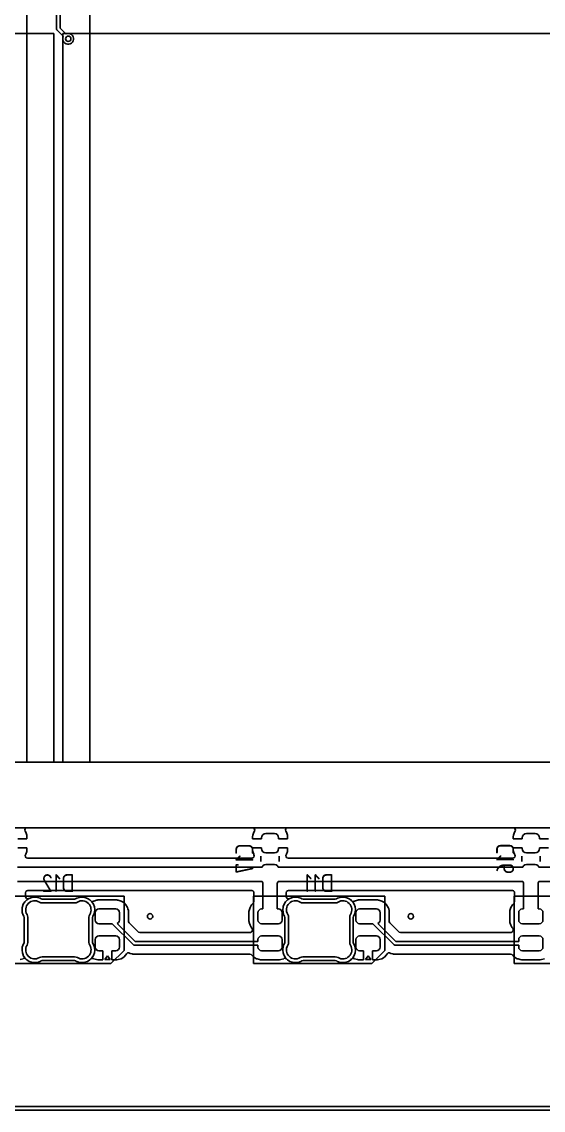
# Model space of a CAD drawing. Header units: millimetres. Extents: x 45 to 545, y -265 to -129.
# Drawn here: x 351 to 380, y -265.5 to -205 of the extents above; entities that cross this region are included whole.
import ezdxf
from ezdxf.enums import TextEntityAlignment as Align

# ---------------------------------------------------------------- set-up
doc = ezdxf.new("R2010")
doc.units = ezdxf.units.MM
for name, color, linetype, true_color in [('B.Cu', 151, 'CONTINUOUS', 0x6fccdb), ('B.Silkscreen', 203, 'CONTINUOUS', 0x8864cb), ('Edge.Cuts', 111, 'CONTINUOUS', 0x81ffbe), ('F.Cu', 241, 'CONTINUOUS', 0xe27299), ('User.4', 31, 'CONTINUOUS', 0xd8c852)]:
    doc.layers.add(name, color=color, linetype=linetype, true_color=true_color)
doc.styles.add('KICAD', font='isocp.shx')

msp = doc.modelspace()

# ---------------------------------------------------------------- linework, layer by layer
at = {"layer": 'B.Cu', "linetype": 'CONTINUOUS'}
for p, q in [((352.9, -205.375), (352.9, -162.2)), ((353.1, -162.241421), (353.1, -205.333578)), ((352.901921, -205.394509), (352.9, -205.375)), ((352.916853, -205.430557), (352.901921, -205.394509)), ((352.929289, -205.445711), (352.916853, -205.430557)), ((353.280499, -205.796921), (352.929289, -205.445711)), ((353.1, -205.333578), (353.421921, -205.655499)), ((353.421921, -205.655499), (353.435195, -205.647836)), ((353.435195, -205.647836), (353.510842, -205.627567)), ((353.510842, -205.627567), (353.589158, -205.627567)), ((353.589158, -205.627567), (353.664805, -205.647836)), ((353.664805, -205.647836), (353.732628, -205.686994)), ((353.252567, -205.885842), (353.272836, -205.810195)), ((353.252567, -205.964158), (353.252567, -205.885842)), ((353.272836, -206.039805), (353.252567, -205.964158)), ((353.272836, -205.810195), (353.280499, -205.796921)), ((353.311994, -206.107628), (353.272836, -206.039805)), ((353.367372, -206.163006), (353.311994, -206.107628)), ((353.435195, -206.202164), (353.367372, -206.163006)), ((353.510842, -206.222433), (353.435195, -206.202164)), ((353.589158, -206.222433), (353.510842, -206.222433)), ((353.664805, -206.202164), (353.589158, -206.222433)), ((353.732628, -206.163006), (353.664805, -206.202164)), ((353.732628, -205.686994), (353.788006, -205.742372)), ((353.788006, -206.107628), (353.732628, -206.163006)), ((353.788006, -205.742372), (353.827164, -205.810195)), ((353.827164, -206.039805), (353.788006, -206.107628)), ((353.827164, -205.810195), (353.847433, -205.885842)), ((353.847433, -205.964158), (353.827164, -206.039805)), ((353.847433, -205.885842), (353.847433, -205.964158)), ((351.13025, -249.896706), (351.151172, -249.830042)), ((351.151172, -249.830042), (351.204813, -249.785272)), ((351.204813, -249.785272), (351.254229, -249.775)), ((351.254229, -249.775), (363.795771, -249.775)), ((363.795771, -249.775), (363.86281, -249.794685)), ((363.86281, -249.794685), (363.908565, -249.847489)), ((365.63025, -249.896706), (365.651172, -249.830042)), ((365.651172, -249.830042), (365.704813, -249.785272)), ((365.704813, -249.785272), (365.754229, -249.775)), ((365.754229, -249.775), (378.295771, -249.775)), ((378.295771, -249.775), (378.36281, -249.794685)), ((378.36281, -249.794685), (378.408565, -249.847489)), ((350.75, -250.3875), (351.249999, -250.3875)), ((351.148691, -249.964098), (351.13025, -249.896706)), ((351.18545, -250.023692), (351.148691, -249.964098)), ((351.185453, -250.023699), (351.18545, -250.023692)), ((351.23968, -250.187347), (351.185453, -250.023699)), ((351.249998, -250.288345), (351.23968, -250.187347)), ((351.249999, -250.28836), (351.249998, -250.288345)), ((351.249999, -250.3875), (351.249999, -250.28836)), ((363.810319, -250.187347), (363.8, -250.288345)), ((363.8, -250.288345), (363.8, -250.3875)), ((363.8, -250.3875), (364.3, -250.3875)), ((363.864546, -250.023699), (363.810319, -250.187347)), ((363.864549, -250.023692), (363.864546, -250.023699)), ((363.901309, -249.964098), (363.864549, -250.023692)), ((363.918509, -249.916647), (363.901309, -249.964098)), ((363.908565, -249.847489), (363.918509, -249.916647)), ((364.3, -250.3375), (364.318079, -250.246613)), ((364.3, -250.3875), (364.3, -250.3375)), ((364.318079, -250.246613), (364.369562, -250.169562)), ((364.369562, -250.169562), (364.446613, -250.118079)), ((364.446613, -250.118079), (364.5375, -250.1)), ((364.5375, -250.1), (365.0125, -250.1)), ((365.0125, -250.1), (365.103387, -250.118079)), ((365.103387, -250.118079), (365.180438, -250.169562)), ((365.180438, -250.169562), (365.231921, -250.246613)), ((365.231921, -250.246613), (365.25, -250.3375)), ((365.25, -250.3375), (365.25, -250.3875)), ((365.25, -250.3875), (365.749999, -250.3875)), ((365.648691, -249.964098), (365.63025, -249.896706)), ((365.68545, -250.023692), (365.648691, -249.964098)), ((365.685453, -250.023699), (365.68545, -250.023692)), ((365.73968, -250.187347), (365.685453, -250.023699)), ((365.749998, -250.288345), (365.73968, -250.187347)), ((365.749999, -250.28836), (365.749998, -250.288345)), ((365.749999, -250.3875), (365.749999, -250.28836)), ((378.310319, -250.187347), (378.3, -250.288345)), ((378.3, -250.288345), (378.3, -250.3875)), ((378.3, -250.3875), (378.8, -250.3875)), ((378.364546, -250.023699), (378.310319, -250.187347)), ((378.364549, -250.023692), (378.364546, -250.023699)), ((378.401309, -249.964098), (378.364549, -250.023692)), ((378.418509, -249.916647), (378.401309, -249.964098)), ((378.408565, -249.847489), (378.418509, -249.916647)), ((378.8, -250.3375), (378.818079, -250.246613)), ((378.8, -250.3875), (378.8, -250.3375)), ((378.818079, -250.246613), (378.869562, -250.169562)), ((378.869562, -250.169562), (378.946613, -250.118079)), ((378.946613, -250.118079), (379.0375, -250.1)), ((379.0375, -250.1), (379.5125, -250.1)), ((379.5125, -250.1), (379.603387, -250.118079)), ((379.603387, -250.118079), (379.680438, -250.169562)), ((379.680438, -250.169562), (379.731921, -250.246613)), ((379.731921, -250.246613), (379.75, -250.3375)), ((379.75, -250.3375), (379.75, -250.3875)), ((379.75, -250.3875), (380.249999, -250.3875)), ((351.25, -250.8875), (350.75, -250.8875)), ((351.23968, -251.087652), (351.249999, -250.986654)), ((351.249999, -250.986654), (351.25, -250.986641)), ((351.25, -250.986641), (351.25, -250.8875)), ((364.3, -250.8875), (363.800001, -250.8875)), ((363.800001, -250.8875), (363.800001, -250.986654)), ((363.800001, -250.986654), (363.810319, -251.087652)), ((364.3, -250.9375), (364.3, -250.8875)), ((364.318079, -251.028387), (364.3, -250.9375)), ((364.369562, -251.105438), (364.318079, -251.028387)), ((365.231921, -251.028387), (365.180438, -251.105438)), ((365.25, -250.9375), (365.231921, -251.028387)), ((365.75, -250.8875), (365.25, -250.8875)), ((365.25, -250.8875), (365.25, -250.9375)), ((365.73968, -251.087652), (365.749999, -250.986654)), ((365.749999, -250.986654), (365.75, -250.986641)), ((365.75, -250.986641), (365.75, -250.8875)), ((378.8, -250.8875), (378.300001, -250.8875)), ((378.300001, -250.8875), (378.300001, -250.986654)), ((378.300001, -250.986654), (378.310319, -251.087652)), ((378.8, -250.9375), (378.8, -250.8875)), ((378.818079, -251.028387), (378.8, -250.9375)), ((378.869562, -251.105438), (378.818079, -251.028387)), ((379.731921, -251.028387), (379.680438, -251.105438)), ((379.75, -250.9375), (379.731921, -251.028387)), ((380.25, -250.8875), (379.75, -250.8875)), ((379.75, -250.8875), (379.75, -250.9375)), ((351.15493, -251.320353), (351.17213, -251.272902)), ((351.164874, -251.389511), (351.15493, -251.320353)), ((351.210629, -251.442315), (351.164874, -251.389511)), ((351.17213, -251.272902), (351.18545, -251.251307)), ((351.18545, -251.251307), (351.185453, -251.2513)), ((351.185453, -251.2513), (351.23968, -251.087652)), ((351.277668, -251.462), (351.210629, -251.442315)), ((363.772332, -251.462), (351.277668, -251.462)), ((363.821748, -251.451728), (363.772332, -251.462)), ((363.810319, -251.087652), (363.864546, -251.2513)), ((363.875389, -251.406958), (363.821748, -251.451728)), ((363.864546, -251.2513), (363.864549, -251.251307)), ((363.864549, -251.251307), (363.87787, -251.272902)), ((363.896311, -251.340294), (363.875389, -251.406958)), ((363.87787, -251.272902), (363.896311, -251.340294)), ((364.446613, -251.156921), (364.369562, -251.105438)), ((364.5375, -251.175), (364.446613, -251.156921)), ((365.0125, -251.175), (364.5375, -251.175)), ((365.103387, -251.156921), (365.0125, -251.175)), ((365.180438, -251.105438), (365.103387, -251.156921)), ((365.65493, -251.320353), (365.67213, -251.272902)), ((365.664874, -251.389511), (365.65493, -251.320353)), ((365.710629, -251.442315), (365.664874, -251.389511)), ((365.67213, -251.272902), (365.68545, -251.251307)), ((365.68545, -251.251307), (365.685453, -251.2513)), ((365.685453, -251.2513), (365.73968, -251.087652)), ((365.777668, -251.462), (365.710629, -251.442315)), ((378.272332, -251.462), (365.777668, -251.462)), ((378.321748, -251.451728), (378.272332, -251.462)), ((378.310319, -251.087652), (378.364546, -251.2513)), ((378.375389, -251.406958), (378.321748, -251.451728)), ((378.364546, -251.2513), (378.364549, -251.251307)), ((378.364549, -251.251307), (378.37787, -251.272902)), ((378.396311, -251.340294), (378.375389, -251.406958)), ((378.37787, -251.272902), (378.396311, -251.340294)), ((378.946613, -251.156921), (378.869562, -251.105438)), ((379.0375, -251.175), (378.946613, -251.156921)), ((379.5125, -251.175), (379.0375, -251.175)), ((379.603387, -251.156921), (379.5125, -251.175)), ((379.680438, -251.105438), (379.603387, -251.156921)), ((350.725832, -251.9625), (364.324168, -251.9625)), ((364.324168, -251.9625), (364.369562, -251.894562)), ((364.369562, -251.894562), (364.446613, -251.843079)), ((364.446613, -251.843079), (364.5375, -251.825)), ((364.5375, -251.825), (365.0125, -251.825)), ((365.0125, -251.825), (365.103387, -251.843079)), ((365.103387, -251.843079), (365.180438, -251.894562)), ((365.180438, -251.894562), (365.225832, -251.9625)), ((365.225832, -251.9625), (378.824168, -251.9625)), ((378.824168, -251.9625), (378.869562, -251.894562)), ((378.869562, -251.894562), (378.946613, -251.843079)), ((378.946613, -251.843079), (379.0375, -251.825)), ((379.0375, -251.825), (379.5125, -251.825)), ((379.5125, -251.825), (379.603387, -251.843079)), ((379.603387, -251.843079), (379.680438, -251.894562)), ((379.680438, -251.894562), (379.725832, -251.9625)), ((379.725832, -251.9625), (393.324168, -251.9625)), ((364.324168, -252.7625), (350.725832, -252.7625)), ((364.369562, -252.830438), (364.324168, -252.7625)), ((364.375, -252.834071), (364.369562, -252.830438)), ((364.375, -254.29), (364.375, -252.834071)), ((365.180438, -252.830438), (365.175, -252.834071)), ((365.175, -252.834071), (365.175, -254.29)), ((365.225832, -252.7625), (365.180438, -252.830438)), ((378.824168, -252.7625), (365.225832, -252.7625)), ((378.869562, -252.830438), (378.824168, -252.7625)), ((378.875, -252.834071), (378.869562, -252.830438)), ((378.875, -254.29), (378.875, -252.834071)), ((379.680438, -252.830438), (379.675, -252.834071)), ((379.675, -252.834071), (379.675, -254.29)), ((379.725832, -252.7625), (379.680438, -252.830438)), ((393.324168, -252.7625), (379.725832, -252.7625)), ((351.1755, -253.387), (351.195185, -253.319961)), ((351.1755, -253.599687), (351.1755, -253.387)), ((351.195185, -253.319961), (351.247989, -253.274206)), ((351.247989, -253.274206), (351.2995, -253.263)), ((351.2995, -253.263), (363.7505, -253.263)), ((363.7505, -253.263), (363.817539, -253.282685)), ((363.817539, -253.282685), (363.863294, -253.335489)), ((363.863294, -253.335489), (363.8745, -253.387)), ((363.8745, -253.387), (363.8745, -253.876409)), ((365.6755, -253.387), (365.695185, -253.319961)), ((365.6755, -253.599687), (365.6755, -253.387)), ((365.695185, -253.319961), (365.747989, -253.274206)), ((365.747989, -253.274206), (365.7995, -253.263)), ((365.7995, -253.263), (378.2505, -253.263)), ((378.2505, -253.263), (378.317539, -253.282685)), ((378.317539, -253.282685), (378.363294, -253.335489)), ((378.363294, -253.335489), (378.3745, -253.387)), ((378.3745, -253.387), (378.3745, -253.876409)), ((351.186295, -253.65029), (351.1755, -253.599687)), ((351.231624, -253.70346), (351.186295, -253.65029)), ((351.298503, -253.723683), (351.231624, -253.70346)), ((351.365699, -253.704538), (351.298503, -253.723683)), ((351.374926, -253.698712), (351.365699, -253.704538)), ((351.522267, -253.64644), (351.374926, -253.698712)), ((351.522268, -253.64644), (351.522267, -253.64644)), ((351.677509, -253.627929), (351.522268, -253.64644)), ((351.67751, -253.627929), (351.677509, -253.627929)), ((351.677511, -253.627929), (351.67751, -253.627929)), ((351.833011, -253.644089), (351.677511, -253.627929)), ((351.833014, -253.64409), (351.833011, -253.644089)), ((351.981128, -253.694129), (351.833014, -253.64409)), ((352.041831, -253.731271), (351.981128, -253.694129)), ((352.106549, -253.7495), (352.041831, -253.731271)), ((353.893451, -253.7495), (352.106549, -253.7495)), ((353.958169, -253.731271), (353.893451, -253.7495)), ((354.01887, -253.694129), (353.958169, -253.731271)), ((354.018871, -253.694129), (354.01887, -253.694129)), ((354.166986, -253.644091), (354.018871, -253.694129)), ((354.322487, -253.627931), (354.166986, -253.644091)), ((354.322488, -253.627931), (354.322487, -253.627931)), ((354.322491, -253.627931), (354.322488, -253.627931)), ((354.425984, -253.640271), (354.322491, -253.627931)), ((354.477733, -253.646442), (354.425984, -253.640271)), ((354.625074, -253.698716), (354.477731, -253.646442)), ((354.477731, -253.646442), (354.477733, -253.646442)), ((354.757274, -253.782182), (354.625074, -253.698716)), ((354.806565, -253.831473), (354.757274, -253.782182)), ((354.824361, -253.846223), (354.806565, -253.831473)), ((354.890834, -253.867745), (354.824361, -253.846223)), ((354.95839, -253.849913), (354.890834, -253.867745)), ((354.963327, -253.846928), (354.95839, -253.849913)), ((354.963329, -253.846927), (354.963327, -253.846928)), ((355.126894, -253.795959), (354.963329, -253.846927)), ((355.155327, -253.793375), (355.126894, -253.795959)), ((355.197974, -253.7895), (355.155327, -253.793375)), ((356.252026, -253.7895), (355.197974, -253.7895)), ((356.294672, -253.793375), (356.252026, -253.7895)), ((356.323106, -253.795959), (356.294672, -253.793375)), ((356.48667, -253.846927), (356.323104, -253.795959)), ((356.323104, -253.795959), (356.323106, -253.795959)), ((356.486671, -253.846928), (356.486669, -253.846927)), ((356.486669, -253.846927), (356.48667, -253.846927)), ((356.486673, -253.846929), (356.486671, -253.846928)), ((356.633291, -253.935563), (356.486673, -253.846929)), ((356.633294, -253.935565), (356.633291, -253.935563)), ((356.754434, -254.056705), (356.633294, -253.935565)), ((356.754435, -254.056707), (356.754434, -254.056705)), ((356.754437, -254.056709), (356.754435, -254.056707)), ((356.842281, -254.20202), (356.754437, -254.056709)), ((363.745565, -254.056705), (363.656927, -254.203329)), ((363.745566, -254.056704), (363.745565, -254.056705)), ((363.838181, -253.96409), (363.745566, -254.056704)), ((363.854815, -253.943448), (363.838181, -253.96409)), ((363.8745, -253.876409), (363.854815, -253.943448)), ((365.686295, -253.65029), (365.6755, -253.599687)), ((365.731624, -253.70346), (365.686295, -253.65029)), ((365.798503, -253.723683), (365.731624, -253.70346)), ((365.865699, -253.704538), (365.798503, -253.723683)), ((365.874926, -253.698712), (365.865699, -253.704538)), ((366.022267, -253.64644), (365.874926, -253.698712)), ((366.022268, -253.64644), (366.022267, -253.64644)), ((366.177509, -253.627929), (366.022268, -253.64644)), ((366.17751, -253.627929), (366.177509, -253.627929)), ((366.177511, -253.627929), (366.17751, -253.627929)), ((366.333011, -253.644089), (366.177511, -253.627929)), ((366.333014, -253.64409), (366.333011, -253.644089)), ((366.481128, -253.694129), (366.333014, -253.64409)), ((366.541831, -253.731271), (366.481128, -253.694129)), ((366.606549, -253.7495), (366.541831, -253.731271)), ((368.393451, -253.7495), (366.606549, -253.7495)), ((368.458169, -253.731271), (368.393451, -253.7495)), ((368.51887, -253.694129), (368.458169, -253.731271)), ((368.518871, -253.694129), (368.51887, -253.694129)), ((368.666986, -253.644091), (368.518871, -253.694129)), ((368.822487, -253.627931), (368.666986, -253.644091)), ((368.822488, -253.627931), (368.822487, -253.627931)), ((368.822491, -253.627931), (368.822488, -253.627931)), ((368.925984, -253.640271), (368.822491, -253.627931)), ((368.977733, -253.646442), (368.925984, -253.640271)), ((369.125074, -253.698716), (368.977731, -253.646442)), ((368.977731, -253.646442), (368.977733, -253.646442)), ((369.257274, -253.782182), (369.125074, -253.698716)), ((369.306565, -253.831473), (369.257274, -253.782182)), ((369.324361, -253.846223), (369.306565, -253.831473)), ((369.390834, -253.867745), (369.324361, -253.846223)), ((369.45839, -253.849913), (369.390834, -253.867745)), ((369.463327, -253.846928), (369.45839, -253.849913)), ((369.463329, -253.846927), (369.463327, -253.846928)), ((369.626894, -253.795959), (369.463329, -253.846927)), ((369.655327, -253.793375), (369.626894, -253.795959)), ((369.697974, -253.7895), (369.655327, -253.793375)), ((370.752026, -253.7895), (369.697974, -253.7895)), ((370.794672, -253.793375), (370.752026, -253.7895)), ((370.823106, -253.795959), (370.794672, -253.793375)), ((370.98667, -253.846927), (370.823104, -253.795959)), ((370.823104, -253.795959), (370.823106, -253.795959)), ((370.986671, -253.846928), (370.986669, -253.846927)), ((370.986669, -253.846927), (370.98667, -253.846927)), ((370.986673, -253.846929), (370.986671, -253.846928)), ((371.133291, -253.935563), (370.986673, -253.846929)), ((371.133294, -253.935565), (371.133291, -253.935563)), ((371.254434, -254.056705), (371.133294, -253.935565)), ((371.254435, -254.056707), (371.254434, -254.056705)), ((371.254437, -254.056709), (371.254435, -254.056707)), ((371.342281, -254.20202), (371.254437, -254.056709)), ((378.245565, -254.056705), (378.156927, -254.203329)), ((378.245566, -254.056704), (378.245565, -254.056705)), ((378.338181, -253.96409), (378.245566, -254.056704)), ((378.354815, -253.943448), (378.338181, -253.96409)), ((378.3745, -253.876409), (378.354815, -253.943448)), ((355.05, -254.495), (355.065605, -254.41655)), ((355.05, -254.905), (355.05, -254.495)), ((355.065605, -254.41655), (355.110043, -254.350043)), ((355.110043, -254.350043), (355.17655, -254.305605)), ((355.17655, -254.305605), (355.255, -254.29)), ((355.255, -254.29), (356.195, -254.29)), ((356.195, -254.29), (356.27345, -254.305605)), ((356.27345, -254.305605), (356.339957, -254.350043)), ((356.339957, -254.350043), (356.384395, -254.41655)), ((356.384395, -254.41655), (356.4, -254.495)), ((356.4, -254.495), (356.4, -254.905)), ((356.843072, -254.203329), (356.842281, -254.20202)), ((356.868556, -254.285111), (356.843072, -254.203329)), ((356.894041, -254.366896), (356.868556, -254.285111)), ((356.9005, -254.437974), (356.894041, -254.366896)), ((356.9005, -254.962026), (356.9005, -254.437974)), ((363.605959, -254.366896), (363.5995, -254.437974)), ((363.5995, -254.437974), (363.5995, -254.962026)), ((363.656927, -254.203329), (363.605959, -254.366894)), ((363.605959, -254.366894), (363.605959, -254.366896)), ((364.1, -254.495), (364.115605, -254.41655)), ((364.1, -254.905), (364.1, -254.495)), ((364.115605, -254.41655), (364.160043, -254.350043)), ((364.160043, -254.350043), (364.22655, -254.305605)), ((364.22655, -254.305605), (364.305, -254.29)), ((364.305, -254.29), (364.375, -254.29)), ((365.175, -254.29), (365.245, -254.29)), ((365.245, -254.29), (365.32345, -254.305605)), ((365.32345, -254.305605), (365.389957, -254.350043)), ((365.389957, -254.350043), (365.434395, -254.41655)), ((365.434395, -254.41655), (365.45, -254.495)), ((365.45, -254.495), (365.45, -254.905)), ((369.55, -254.495), (369.565605, -254.41655)), ((369.55, -254.905), (369.55, -254.495)), ((369.565605, -254.41655), (369.610043, -254.350043)), ((369.610043, -254.350043), (369.67655, -254.305605)), ((369.67655, -254.305605), (369.755, -254.29)), ((369.755, -254.29), (370.695, -254.29)), ((370.695, -254.29), (370.77345, -254.305605)), ((370.77345, -254.305605), (370.839957, -254.350043)), ((370.839957, -254.350043), (370.884395, -254.41655)), ((370.884395, -254.41655), (370.9, -254.495)), ((370.9, -254.495), (370.9, -254.905)), ((371.343072, -254.203329), (371.342281, -254.20202)), ((371.368556, -254.285111), (371.343072, -254.203329)), ((371.394041, -254.366896), (371.368556, -254.285111)), ((371.4005, -254.437974), (371.394041, -254.366896)), ((371.4005, -254.962026), (371.4005, -254.437974)), ((378.105959, -254.366896), (378.0995, -254.437974)), ((378.0995, -254.437974), (378.0995, -254.962026)), ((378.156927, -254.203329), (378.105959, -254.366894)), ((378.105959, -254.366894), (378.105959, -254.366896)), ((378.6, -254.495), (378.615605, -254.41655)), ((378.6, -254.905), (378.6, -254.495)), ((378.615605, -254.41655), (378.660043, -254.350043)), ((378.660043, -254.350043), (378.72655, -254.305605)), ((378.72655, -254.305605), (378.805, -254.29)), ((378.805, -254.29), (378.875, -254.29)), ((379.675, -254.29), (379.745, -254.29)), ((379.745, -254.29), (379.82345, -254.305605)), ((379.82345, -254.305605), (379.889957, -254.350043)), ((379.889957, -254.350043), (379.934395, -254.41655)), ((379.934395, -254.41655), (379.95, -254.495)), ((379.95, -254.495), (379.95, -254.905)), ((355.065605, -254.98345), (355.05, -254.905)), ((355.110043, -255.049957), (355.065605, -254.98345)), ((355.17655, -255.094395), (355.110043, -255.049957)), ((355.255, -255.11), (355.17655, -255.094395)), ((355.993578, -255.11), (355.255, -255.11)), ((357.154289, -256.27071), (355.993578, -255.11)), ((356.27345, -255.094395), (356.262912, -255.096491)), ((356.262912, -255.096491), (357.266421, -256.1)), ((356.339957, -255.049957), (356.27345, -255.094395)), ((356.384395, -254.98345), (356.339957, -255.049957)), ((356.4, -254.905), (356.384395, -254.98345)), ((356.900373, -254.964825), (356.900432, -254.96351)), ((356.9005, -254.96483), (356.900373, -254.964825)), ((356.900405, -254.963067), (356.9005, -254.962026)), ((356.900432, -254.96351), (356.900405, -254.963067)), ((356.9005, -254.964836), (356.9005, -254.96483)), ((356.900515, -254.964836), (356.9005, -254.964836)), ((356.902729, -255.000656), (356.900515, -254.964836)), ((356.936214, -255.061979), (356.902729, -255.000656)), ((357.437416, -255.563181), (356.936214, -255.061979)), ((363.5995, -254.962026), (363.60301, -255.000656)), ((363.60301, -255.000656), (363.605959, -255.033105)), ((363.605959, -255.033105), (363.656927, -255.19667)), ((363.656927, -255.19667), (363.656929, -255.196673)), ((363.656929, -255.196673), (363.742355, -255.337985)), ((364.115605, -254.98345), (364.1, -254.905)), ((364.160043, -255.049957), (364.115605, -254.98345)), ((364.22655, -255.094395), (364.160043, -255.049957)), ((364.305, -255.11), (364.22655, -255.094395)), ((365.245, -255.11), (364.305, -255.11)), ((365.32345, -255.094395), (365.245, -255.11)), ((365.389957, -255.049957), (365.32345, -255.094395)), ((365.434395, -254.98345), (365.389957, -255.049957)), ((365.45, -254.905), (365.434395, -254.98345)), ((369.565605, -254.98345), (369.55, -254.905)), ((369.610043, -255.049957), (369.565605, -254.98345)), ((369.67655, -255.094395), (369.610043, -255.049957)), ((369.755, -255.11), (369.67655, -255.094395)), ((370.493578, -255.11), (369.755, -255.11)), ((371.654289, -256.27071), (370.493578, -255.11)), ((370.77345, -255.094395), (370.762912, -255.096491)), ((370.762912, -255.096491), (371.766421, -256.1)), ((370.839957, -255.049957), (370.77345, -255.094395)), ((370.884395, -254.98345), (370.839957, -255.049957)), ((370.9, -254.905), (370.884395, -254.98345)), ((371.400373, -254.964825), (371.400432, -254.96351)), ((371.4005, -254.96483), (371.400373, -254.964825)), ((371.400405, -254.963067), (371.4005, -254.962026)), ((371.400432, -254.96351), (371.400405, -254.963067)), ((371.4005, -254.964836), (371.4005, -254.96483)), ((371.400515, -254.964836), (371.4005, -254.964836)), ((371.402729, -255.000656), (371.400515, -254.964836)), ((371.436214, -255.061979), (371.402729, -255.000656)), ((371.937416, -255.563181), (371.436214, -255.061979)), ((378.0995, -254.962026), (378.10301, -255.000656)), ((378.10301, -255.000656), (378.105959, -255.033105)), ((378.105959, -255.033105), (378.156927, -255.19667)), ((378.156927, -255.19667), (378.156929, -255.196673)), ((378.156929, -255.196673), (378.242355, -255.337985)), ((378.615605, -254.98345), (378.6, -254.905)), ((378.660043, -255.049957), (378.615605, -254.98345)), ((378.72655, -255.094395), (378.660043, -255.049957)), ((378.805, -255.11), (378.72655, -255.094395)), ((379.745, -255.11), (378.805, -255.11)), ((379.82345, -255.094395), (379.745, -255.11)), ((379.889957, -255.049957), (379.82345, -255.094395)), ((379.934395, -254.98345), (379.889957, -255.049957)), ((379.95, -254.905), (379.934395, -254.98345)), ((355.065605, -255.91655), (355.110043, -255.850043)), ((355.110043, -255.850043), (355.17655, -255.805605)), ((355.17655, -255.805605), (355.255, -255.79)), ((355.255, -255.79), (356.195, -255.79)), ((356.195, -255.79), (356.27345, -255.805605)), ((356.27345, -255.805605), (356.339957, -255.850043)), ((356.339957, -255.850043), (356.384395, -255.91655)), ((357.458058, -255.579815), (357.437416, -255.563181)), ((357.525097, -255.5995), (357.458058, -255.579815)), ((363.651663, -255.5995), (357.525097, -255.5995)), ((363.692438, -255.592604), (363.651663, -255.5995)), ((363.738164, -255.559914), (363.692438, -255.592604)), ((363.740261, -255.562011), (363.738164, -255.559914)), ((363.764592, -255.537679), (363.740261, -255.562011)), ((363.742355, -255.337985), (363.745565, -255.343294)), ((363.745565, -255.343294), (363.76459, -255.362319)), ((363.76459, -255.362319), (363.798075, -255.423642)), ((363.793091, -255.493334), (363.764592, -255.537679)), ((363.798075, -255.423642), (363.793091, -255.493334)), ((364.115605, -255.91655), (364.160043, -255.850043)), ((364.160043, -255.850043), (364.22655, -255.805605)), ((364.22655, -255.805605), (364.305, -255.79)), ((364.305, -255.79), (365.245, -255.79)), ((365.245, -255.79), (365.32345, -255.805605)), ((365.32345, -255.805605), (365.389957, -255.850043)), ((365.389957, -255.850043), (365.434395, -255.91655)), ((369.565605, -255.91655), (369.610043, -255.850043)), ((369.610043, -255.850043), (369.67655, -255.805605)), ((369.67655, -255.805605), (369.755, -255.79)), ((369.755, -255.79), (370.695, -255.79)), ((370.695, -255.79), (370.77345, -255.805605)), ((370.77345, -255.805605), (370.839957, -255.850043)), ((370.839957, -255.850043), (370.884395, -255.91655)), ((371.958058, -255.579815), (371.937416, -255.563181)), ((372.025097, -255.5995), (371.958058, -255.579815)), ((378.151663, -255.5995), (372.025097, -255.5995)), ((378.192438, -255.592604), (378.151663, -255.5995)), ((378.238164, -255.559914), (378.192438, -255.592604)), ((378.240261, -255.562011), (378.238164, -255.559914)), ((378.264592, -255.537679), (378.240261, -255.562011)), ((378.242355, -255.337985), (378.245565, -255.343294)), ((378.245565, -255.343294), (378.26459, -255.362319)), ((378.26459, -255.362319), (378.298075, -255.423642)), ((378.293091, -255.493334), (378.264592, -255.537679)), ((378.298075, -255.423642), (378.293091, -255.493334)), ((378.615605, -255.91655), (378.660043, -255.850043)), ((378.660043, -255.850043), (378.72655, -255.805605)), ((378.72655, -255.805605), (378.805, -255.79)), ((378.805, -255.79), (379.745, -255.79)), ((379.745, -255.79), (379.82345, -255.805605)), ((379.82345, -255.805605), (379.889957, -255.850043)), ((379.889957, -255.850043), (379.934395, -255.91655)), ((355.05, -255.995), (355.065605, -255.91655)), ((355.05, -256.405), (355.05, -255.995)), ((355.065605, -256.48345), (355.05, -256.405)), ((355.110043, -256.549957), (355.065605, -256.48345)), ((356.384395, -256.48345), (356.339957, -256.549957)), ((356.384395, -255.91655), (356.4, -255.995)), ((356.4, -256.405), (356.384395, -256.48345)), ((356.4, -255.995), (356.4, -256.405)), ((357.169442, -256.283147), (357.154289, -256.27071)), ((357.18, -256.28752), (357.169442, -256.283147)), ((357.205491, -256.298079), (357.18, -256.28752)), ((357.225, -256.3), (357.205491, -256.298079)), ((364.1, -256.3), (357.225, -256.3)), ((357.266421, -256.1), (364.1, -256.1)), ((364.1, -255.995), (364.115605, -255.91655)), ((364.1, -256.1), (364.1, -255.995)), ((364.1, -256.405), (364.1, -256.3)), ((364.115605, -256.48345), (364.1, -256.405)), ((364.160043, -256.549957), (364.115605, -256.48345)), ((365.434395, -256.48345), (365.389957, -256.549957)), ((365.434395, -255.91655), (365.45, -255.995)), ((365.45, -256.405), (365.434395, -256.48345)), ((365.45, -255.995), (365.45, -256.405)), ((369.55, -255.995), (369.565605, -255.91655)), ((369.55, -256.405), (369.55, -255.995)), ((369.565605, -256.48345), (369.55, -256.405)), ((369.610043, -256.549957), (369.565605, -256.48345)), ((370.884395, -256.48345), (370.839957, -256.549957)), ((370.884395, -255.91655), (370.9, -255.995)), ((370.9, -256.405), (370.884395, -256.48345)), ((370.9, -255.995), (370.9, -256.405)), ((371.669442, -256.283147), (371.654289, -256.27071)), ((371.68, -256.28752), (371.669442, -256.283147)), ((371.705491, -256.298079), (371.68, -256.28752)), ((371.725, -256.3), (371.705491, -256.298079)), ((378.6, -256.3), (371.725, -256.3)), ((371.766421, -256.1), (378.6, -256.1)), ((378.6, -255.995), (378.615605, -255.91655)), ((378.6, -256.1), (378.6, -255.995)), ((378.6, -256.405), (378.6, -256.3)), ((378.615605, -256.48345), (378.6, -256.405)), ((378.660043, -256.549957), (378.615605, -256.48345)), ((379.934395, -256.48345), (379.889957, -256.549957)), ((379.934395, -255.91655), (379.95, -255.995)), ((379.95, -256.405), (379.934395, -256.48345)), ((379.95, -255.995), (379.95, -256.405)), ((350.873104, -257.104041), (351.036673, -257.053071)), ((351.036673, -257.053071), (351.041603, -257.05009)), ((351.041603, -257.05009), (351.109155, -257.032254)), ((351.109155, -257.032254), (351.17563, -257.05377)), ((351.17563, -257.05377), (351.193434, -257.068526)), ((351.193434, -257.068526), (351.242725, -257.117817)), ((354.757271, -257.11782), (354.806929, -257.068162)), ((354.806929, -257.068162), (354.868252, -257.034676)), ((354.868252, -257.034676), (354.937943, -257.03966)), ((354.937943, -257.03966), (354.958762, -257.049726)), ((354.958762, -257.049726), (354.963535, -257.052611)), ((354.963535, -257.052611), (354.963536, -257.052612)), ((354.963536, -257.052612), (355.126986, -257.103544)), ((355.17655, -256.594395), (355.110043, -256.549957)), ((355.126986, -257.103544), (355.126984, -257.103544)), ((355.126984, -257.103544), (355.198023, -257.11)), ((355.255, -256.61), (355.17655, -256.594395)), ((355.475, -256.61), (355.255, -256.61)), ((355.475, -257.11), (355.475, -256.61)), ((356.195, -256.61), (355.975, -256.61)), ((355.975, -256.61), (355.975, -257.11)), ((356.27345, -256.594395), (356.195, -256.61)), ((356.251977, -257.11), (356.323014, -257.103544)), ((356.339957, -256.549957), (356.27345, -256.594395)), ((356.323014, -257.103544), (356.486463, -257.052612)), ((356.486463, -257.052612), (356.632983, -256.964037)), ((356.632983, -256.964037), (356.754037, -256.842983)), ((356.754037, -256.842983), (356.790423, -256.782794)), ((356.790423, -256.782794), (356.841951, -256.735607)), ((356.841951, -256.735607), (356.91081, -256.723768)), ((356.91081, -256.723768), (356.95854, -256.739557)), ((356.95854, -256.739557), (356.993216, -256.759577)), ((356.993216, -256.759577), (357.105019, -256.789534)), ((357.105019, -256.789534), (357.145942, -256.8005)), ((357.145942, -256.8005), (357.145943, -256.8005)), ((357.145943, -256.8005), (363.651663, -256.8005)), ((363.651663, -256.8005), (363.718702, -256.820185)), ((363.718702, -256.820185), (363.739301, -256.838945)), ((363.739301, -256.838945), (363.74026, -256.837987)), ((363.74026, -256.837987), (363.745561, -256.843288)), ((363.745561, -256.843288), (363.745563, -256.843291)), ((363.745563, -256.843291), (363.866709, -256.964437)), ((363.866709, -256.964437), (364.013327, -257.053071)), ((364.013327, -257.053071), (364.01333, -257.053072)), ((364.01333, -257.053072), (364.013329, -257.053072)), ((364.013329, -257.053072), (364.061756, -257.068162)), ((364.061756, -257.068162), (364.176896, -257.104041)), ((364.22655, -256.594395), (364.160043, -256.549957)), ((364.176896, -257.104041), (364.247974, -257.1105)), ((364.305, -256.61), (364.22655, -256.594395)), ((365.245, -256.61), (364.305, -256.61)), ((365.32345, -256.594395), (365.245, -256.61)), ((365.302026, -257.1105), (365.373104, -257.104041)), ((365.389957, -256.549957), (365.32345, -256.594395)), ((365.373104, -257.104041), (365.536673, -257.053071)), ((365.536673, -257.053071), (365.541603, -257.05009)), ((365.541603, -257.05009), (365.609155, -257.032254)), ((365.609155, -257.032254), (365.67563, -257.05377)), ((365.67563, -257.05377), (365.693434, -257.068526)), ((365.693434, -257.068526), (365.742725, -257.117817)), ((369.257271, -257.11782), (369.306929, -257.068162)), ((369.306929, -257.068162), (369.368252, -257.034676)), ((369.368252, -257.034676), (369.437943, -257.03966)), ((369.437943, -257.03966), (369.458762, -257.049726)), ((369.458762, -257.049726), (369.463535, -257.052611)), ((369.463535, -257.052611), (369.463536, -257.052612)), ((369.463536, -257.052612), (369.626986, -257.103544)), ((369.67655, -256.594395), (369.610043, -256.549957)), ((369.626986, -257.103544), (369.626984, -257.103544)), ((369.626984, -257.103544), (369.698023, -257.11)), ((369.755, -256.61), (369.67655, -256.594395)), ((369.975, -256.61), (369.755, -256.61)), ((369.975, -257.11), (369.975, -256.61)), ((370.695, -256.61), (370.475, -256.61)), ((370.475, -256.61), (370.475, -257.11)), ((370.77345, -256.594395), (370.695, -256.61)), ((370.751977, -257.11), (370.823014, -257.103544)), ((370.839957, -256.549957), (370.77345, -256.594395)), ((370.823014, -257.103544), (370.986463, -257.052612)), ((370.986463, -257.052612), (371.132983, -256.964037)), ((371.132983, -256.964037), (371.254037, -256.842983)), ((371.254037, -256.842983), (371.290423, -256.782794)), ((371.290423, -256.782794), (371.341951, -256.735607)), ((371.341951, -256.735607), (371.41081, -256.723768)), ((371.41081, -256.723768), (371.45854, -256.739557)), ((371.45854, -256.739557), (371.493216, -256.759577)), ((371.493216, -256.759577), (371.605019, -256.789534)), ((371.605019, -256.789534), (371.645942, -256.8005)), ((371.645942, -256.8005), (371.645943, -256.8005)), ((371.645943, -256.8005), (378.151663, -256.8005)), ((378.151663, -256.8005), (378.218702, -256.820185)), ((378.218702, -256.820185), (378.239301, -256.838945)), ((378.239301, -256.838945), (378.24026, -256.837987)), ((378.24026, -256.837987), (378.245561, -256.843288)), ((378.245561, -256.843288), (378.245563, -256.843291)), ((378.245563, -256.843291), (378.366709, -256.964437)), ((378.366709, -256.964437), (378.513327, -257.053071)), ((378.513327, -257.053071), (378.51333, -257.053072)), ((378.51333, -257.053072), (378.513329, -257.053072)), ((378.513329, -257.053072), (378.561756, -257.068162)), ((378.561756, -257.068162), (378.676896, -257.104041)), ((378.72655, -256.594395), (378.660043, -256.549957)), ((378.676896, -257.104041), (378.747974, -257.1105)), ((378.805, -256.61), (378.72655, -256.594395)), ((379.745, -256.61), (378.805, -256.61)), ((379.82345, -256.594395), (379.745, -256.61)), ((379.802026, -257.1105), (379.873104, -257.104041)), ((379.889957, -256.549957), (379.82345, -256.594395)), ((379.873104, -257.104041), (380.036673, -257.053071)), ((351.242725, -257.117817), (351.242727, -257.117818)), ((351.242727, -257.117818), (351.242729, -257.11782)), ((351.242729, -257.11782), (351.374926, -257.201284)), ((351.374926, -257.201284), (351.522269, -257.253558)), ((351.522269, -257.253558), (351.677509, -257.272069)), ((351.677509, -257.272069), (351.833012, -257.255909)), ((351.833012, -257.255909), (351.981128, -257.205871)), ((351.981128, -257.205871), (352.041828, -257.168728)), ((352.041828, -257.168728), (352.106548, -257.1505)), ((352.106548, -257.1505), (352.139522, -257.150501)), ((352.139522, -257.150501), (352.139524, -257.1505)), ((352.139524, -257.1505), (352.960118, -257.1505)), ((352.960118, -257.1505), (353.860473, -257.1505)), ((353.860473, -257.1505), (353.893452, -257.1505)), ((353.893452, -257.1505), (353.958172, -257.16873)), ((353.958172, -257.16873), (354.011373, -257.201283)), ((354.011373, -257.201283), (354.018872, -257.205871)), ((354.018872, -257.205871), (354.166988, -257.255909)), ((354.166988, -257.255909), (354.322491, -257.272069)), ((354.322491, -257.272069), (354.477731, -257.253558)), ((354.477731, -257.253558), (354.625074, -257.201284)), ((354.625074, -257.201284), (354.757271, -257.11782)), ((355.198023, -257.11), (355.475, -257.11)), ((355.975, -257.11), (356.251977, -257.11)), ((364.247974, -257.1105), (364.247977, -257.1105)), ((364.247977, -257.1105), (365.302023, -257.1105)), ((365.302023, -257.1105), (365.302026, -257.1105)), ((365.742725, -257.117817), (365.742727, -257.117818)), ((365.742727, -257.117818), (365.742729, -257.11782)), ((365.742729, -257.11782), (365.874926, -257.201284)), ((365.874926, -257.201284), (366.022269, -257.253558)), ((366.022269, -257.253558), (366.177509, -257.272069)), ((366.177509, -257.272069), (366.333012, -257.255909)), ((366.333012, -257.255909), (366.481128, -257.205871)), ((366.481128, -257.205871), (366.541828, -257.168728)), ((366.541828, -257.168728), (366.606548, -257.1505)), ((366.606548, -257.1505), (366.639522, -257.150501)), ((366.639522, -257.150501), (366.639524, -257.1505)), ((366.639524, -257.1505), (367.460118, -257.1505)), ((367.460118, -257.1505), (368.360473, -257.1505)), ((368.360473, -257.1505), (368.393452, -257.1505)), ((368.393452, -257.1505), (368.458172, -257.16873)), ((368.458172, -257.16873), (368.511373, -257.201283)), ((368.511373, -257.201283), (368.518872, -257.205871)), ((368.518872, -257.205871), (368.666988, -257.255909)), ((368.666988, -257.255909), (368.822491, -257.272069)), ((368.822491, -257.272069), (368.977731, -257.253558)), ((368.977731, -257.253558), (369.125074, -257.201284)), ((369.125074, -257.201284), (369.257271, -257.11782)), ((369.698023, -257.11), (369.975, -257.11)), ((370.475, -257.11), (370.751977, -257.11)), ((378.747974, -257.1105), (378.747977, -257.1105)), ((378.747977, -257.1105), (379.802023, -257.1105)), ((379.802023, -257.1105), (379.802026, -257.1105)), ((541.996519, -265.2745), (48.003481, -265.2745))]:
    msp.add_line(p, q, dxfattribs=at)
at = {"layer": 'B.Cu'}
for centre in [(353.55, -205.925), (358.099999, -254.7), (372.599999, -254.7)]:
    msp.add_circle(centre, 0.15, dxfattribs=at)
at = {"layer": 'B.Silkscreen', "linetype": 'CONTINUOUS'}
for p, q in [((364.265, -251.353733), (364.265, -251.646267)), ((365.285, -251.353733), (365.285, -251.646267)), ((378.765, -251.353733), (378.765, -251.646267)), ((379.785, -251.353733), (379.785, -251.646267)), ((356.65, -253.575), (349.35, -253.575)), ((356.65, -256.6), (356.65, -253.575)), ((363.85, -253.575), (363.85, -257.325)), ((371.15, -253.575), (363.85, -253.575)), ((371.15, -256.6), (371.15, -253.575)), ((378.35, -253.575), (378.35, -257.325)), ((385.65, -253.575), (378.35, -253.575)), ((355.725, -256.9), (355.575, -257.1)), ((355.575, -257.1), (355.725, -256.9)), ((355.575, -257.1), (355.875, -257.1)), ((355.875, -257.1), (355.575, -257.1)), ((355.875, -257.1), (355.725, -256.9)), ((355.725, -256.9), (355.875, -257.1)), ((356.65, -256.6), (355.925, -257.325)), ((370.225, -256.9), (370.075, -257.1)), ((370.075, -257.1), (370.225, -256.9)), ((370.075, -257.1), (370.375, -257.1)), ((370.375, -257.1), (370.075, -257.1)), ((370.375, -257.1), (370.225, -256.9)), ((370.225, -256.9), (370.375, -257.1)), ((371.15, -256.6), (370.425, -257.325)), ((349.35, -257.325), (355.925, -257.325)), ((363.85, -257.325), (370.425, -257.325)), ((378.35, -257.325), (384.925, -257.325))]:
    msp.add_line(p, q, dxfattribs=at)
at = {"layer": 'Edge.Cuts', "linetype": 'CONTINUOUS'}
for p, q in [((353, -253.95), (352.099647, -253.95)), ((353, -253.95), (353.900353, -253.95)), ((367.5, -253.95), (366.599647, -253.95)), ((367.5, -253.95), (368.400353, -253.95)), ((351.3, -255.45), (351.3, -254.749647)), ((354.7, -255.45), (354.7, -254.749647)), ((365.8, -255.45), (365.8, -254.749647)), ((369.2, -255.45), (369.2, -254.749647)), ((351.3, -255.45), (351.3, -256.150353)), ((354.7, -255.45), (354.7, -256.150353)), ((365.8, -255.45), (365.8, -256.150353)), ((369.2, -255.45), (369.2, -256.150353)), ((353, -256.95), (352.099647, -256.95)), ((353, -256.95), (353.900353, -256.95)), ((367.5, -256.95), (366.599647, -256.95)), ((367.5, -256.95), (368.400353, -256.95)), ((542, -265.475), (48, -265.475))]:
    msp.add_line(p, q, dxfattribs=at)
at = {"layer": 'Edge.Cuts'}
for centre, radius, start, end in [((351.68284, -254.33284), 0.499999, -301.40010151, -148.59989849), ((352.09965, -253.64998), 0.30002, -121.39827833, -90.00057292), ((353.900356, -253.650008), 0.299992, -90.00057297, -58.59991372), ((354.317158, -254.332842), 0.5, -31.39978648, 121.39978648), ((366.18284, -254.33284), 0.499999, -301.40010151, -148.59989849), ((366.59965, -253.64998), 0.30002, -121.39827833, -90.00057292), ((368.400356, -253.650008), 0.299992, -90.00057297, -58.59991372), ((368.817158, -254.332842), 0.5, -31.39978648, 121.39978648), ((351, -254.7496), 0.299976, -0.00897634, 31.39211688), ((354.999992, -254.749644), 0.299992, -211.40008628, -179.99942703), ((365.5, -254.7496), 0.299976, -0.00897634, 31.39211688), ((369.499992, -254.749644), 0.299992, -211.40008628, -179.99942703), ((351.68284, -256.56716), 0.499999, -211.40010151, -58.59989849), ((351.00032, -256.15044), 0.29968, -31.41745716, 0.01663352), ((354.317158, -256.567158), 0.5, -121.39978648, 31.39978648), ((354.999992, -256.150356), 0.299992, -180.00057297, -148.59991372), ((366.18284, -256.56716), 0.499999, -211.40010151, -58.59989849), ((365.50032, -256.15044), 0.29968, -31.41745716, 0.01663352), ((368.817158, -256.567158), 0.5, -121.39978648, 31.39978648), ((369.499992, -256.150356), 0.299992, -180.00057297, -148.59991372), ((352.0996, -257.25), 0.299976, 89.99102366, 121.39211688), ((353.900356, -257.249992), 0.299992, 58.59991372, 90.00057297), ((366.5996, -257.25), 0.299976, 89.99102366, 121.39211688), ((368.400356, -257.249992), 0.299992, 58.59991372, 90.00057297)]:
    msp.add_arc(centre, radius, start, end, dxfattribs=at)
at = {"layer": 'F.Cu', "linetype": 'CONTINUOUS'}
for p, q in [((324.25, -205.625), (352.75, -205.625)), ((352.75, -205.625), (352.75, -246.125)), ((353.25, -246.125), (353.25, -205.625)), ((353.25, -205.625), (381.75, -205.625)), ((352.75, -246.125), (324.25, -246.125)), ((381.75, -246.125), (353.25, -246.125)), ((47.7, -249.775), (542.3, -249.775)), ((351.048712, -254.024926), (351.004145, -254.150549)), ((351.13218, -253.892723), (351.048712, -254.024926)), ((351.242723, -253.78218), (351.13218, -253.892723)), ((351.374926, -253.698712), (351.242723, -253.78218)), ((351.522267, -253.64644), (351.374926, -253.698712)), ((351.522268, -253.64644), (351.522267, -253.64644)), ((351.677509, -253.627929), (351.522268, -253.64644)), ((351.67751, -253.627929), (351.677509, -253.627929)), ((351.677511, -253.627929), (351.67751, -253.627929)), ((351.833011, -253.644089), (351.677511, -253.627929)), ((351.833014, -253.64409), (351.833011, -253.644089)), ((351.981128, -253.694129), (351.833014, -253.64409)), ((352.041831, -253.731271), (351.981128, -253.694129)), ((352.106549, -253.7495), (352.041831, -253.731271)), ((353.893451, -253.7495), (352.106549, -253.7495)), ((353.958169, -253.731271), (353.893451, -253.7495)), ((354.01887, -253.694129), (353.958169, -253.731271)), ((354.018871, -253.694129), (354.01887, -253.694129)), ((354.166986, -253.644091), (354.018871, -253.694129)), ((354.322487, -253.627931), (354.166986, -253.644091)), ((354.322488, -253.627931), (354.322487, -253.627931)), ((354.322491, -253.627931), (354.322488, -253.627931)), ((354.425984, -253.640271), (354.322491, -253.627931)), ((354.477733, -253.646442), (354.425984, -253.640271)), ((354.625074, -253.698716), (354.477731, -253.646442)), ((354.477731, -253.646442), (354.477733, -253.646442)), ((354.757274, -253.782182), (354.625074, -253.698716)), ((354.867817, -253.892725), (354.757274, -253.782182)), ((354.867818, -253.892727), (354.867817, -253.892725)), ((354.86782, -253.892729), (354.867818, -253.892727)), ((354.951284, -254.024926), (354.86782, -253.892729)), ((355.003558, -254.172269), (354.951284, -254.024926)), ((365.548712, -254.024926), (365.504145, -254.150549)), ((365.63218, -253.892723), (365.548712, -254.024926)), ((365.742723, -253.78218), (365.63218, -253.892723)), ((365.874926, -253.698712), (365.742723, -253.78218)), ((366.022267, -253.64644), (365.874926, -253.698712)), ((366.022268, -253.64644), (366.022267, -253.64644)), ((366.177509, -253.627929), (366.022268, -253.64644)), ((366.17751, -253.627929), (366.177509, -253.627929)), ((366.177511, -253.627929), (366.17751, -253.627929)), ((366.333011, -253.644089), (366.177511, -253.627929)), ((366.333014, -253.64409), (366.333011, -253.644089)), ((366.481128, -253.694129), (366.333014, -253.64409)), ((366.541831, -253.731271), (366.481128, -253.694129)), ((366.606549, -253.7495), (366.541831, -253.731271)), ((368.393451, -253.7495), (366.606549, -253.7495)), ((368.458169, -253.731271), (368.393451, -253.7495)), ((368.51887, -253.694129), (368.458169, -253.731271)), ((368.518871, -253.694129), (368.51887, -253.694129)), ((368.666986, -253.644091), (368.518871, -253.694129)), ((368.822487, -253.627931), (368.666986, -253.644091)), ((368.822488, -253.627931), (368.822487, -253.627931)), ((368.822491, -253.627931), (368.822488, -253.627931)), ((368.925984, -253.640271), (368.822491, -253.627931)), ((368.977733, -253.646442), (368.925984, -253.640271)), ((369.125074, -253.698716), (368.977731, -253.646442)), ((368.977731, -253.646442), (368.977733, -253.646442)), ((369.257274, -253.782182), (369.125074, -253.698716)), ((369.367817, -253.892725), (369.257274, -253.782182)), ((369.367818, -253.892727), (369.367817, -253.892725)), ((369.36782, -253.892729), (369.367818, -253.892727)), ((369.451284, -254.024926), (369.36782, -253.892729)), ((369.503558, -254.172269), (369.451284, -254.024926)), ((350.992893, -254.20202), (350.977929, -254.327511)), ((350.977929, -254.327511), (350.994089, -254.483011)), ((350.99644, -254.172268), (350.992893, -254.20202)), ((350.994089, -254.483011), (350.99409, -254.483014)), ((350.99409, -254.483014), (351.044129, -254.631129)), ((351.004145, -254.150549), (350.99644, -254.172268)), ((351.044129, -254.631129), (351.08127, -254.691829)), ((354.91873, -254.691826), (354.955871, -254.631128)), ((354.955871, -254.631128), (355.005909, -254.483012)), ((355.022069, -254.327509), (355.003558, -254.172269)), ((355.005909, -254.483012), (355.022069, -254.327511)), ((355.022069, -254.327511), (355.022069, -254.327509)), ((365.492893, -254.20202), (365.477929, -254.327511)), ((365.477929, -254.327511), (365.494089, -254.483011)), ((365.49644, -254.172268), (365.492893, -254.20202)), ((365.494089, -254.483011), (365.49409, -254.483014)), ((365.49409, -254.483014), (365.544129, -254.631129)), ((365.504145, -254.150549), (365.49644, -254.172268)), ((365.544129, -254.631129), (365.58127, -254.691829)), ((369.41873, -254.691826), (369.455871, -254.631128)), ((369.455871, -254.631128), (369.505909, -254.483012)), ((369.522069, -254.327509), (369.503558, -254.172269)), ((369.505909, -254.483012), (369.522069, -254.327511)), ((369.522069, -254.327511), (369.522069, -254.327509)), ((351.08127, -254.691829), (351.099499, -254.756548)), ((351.099499, -254.756548), (351.099499, -254.803952)), ((351.099499, -254.803952), (351.0995, -254.803961)), ((351.0995, -254.803961), (351.0995, -256.098276)), ((354.9005, -254.756546), (354.91873, -254.691826)), ((354.9005, -256.143451), (354.9005, -254.756546)), ((365.58127, -254.691829), (365.599499, -254.756548)), ((365.599499, -254.756548), (365.599499, -254.803952)), ((365.599499, -254.803952), (365.5995, -254.803961)), ((365.5995, -254.803961), (365.5995, -256.098276)), ((369.4005, -254.756546), (369.41873, -254.691826)), ((369.4005, -256.143451), (369.4005, -254.756546)), ((350.994091, -256.416986), (350.985116, -256.503356)), ((351.044128, -256.268874), (350.994091, -256.416986)), ((351.044131, -256.268867), (351.044128, -256.268874)), ((351.081268, -256.208175), (351.044131, -256.268867)), ((351.099497, -256.14342), (351.081268, -256.208175)), ((351.0995, -256.098276), (351.099484, -256.098439)), ((351.099484, -256.098439), (351.099497, -256.14342)), ((354.918729, -256.20817), (354.9005, -256.143451)), ((354.955871, -256.268872), (354.918729, -256.20817)), ((355.005909, -256.416988), (354.955871, -256.268872)), ((355.022069, -256.572491), (355.005909, -256.416988)), ((365.494091, -256.416986), (365.485116, -256.503356)), ((365.544128, -256.268874), (365.494091, -256.416986)), ((365.544131, -256.268867), (365.544128, -256.268874)), ((365.581268, -256.208175), (365.544131, -256.268867)), ((365.599497, -256.14342), (365.581268, -256.208175)), ((365.5995, -256.098276), (365.599484, -256.098439)), ((365.599484, -256.098439), (365.599497, -256.14342)), ((369.418729, -256.20817), (369.4005, -256.143451)), ((369.455871, -256.268872), (369.418729, -256.20817)), ((369.505909, -256.416988), (369.455871, -256.268872)), ((369.522069, -256.572491), (369.505909, -256.416988)), ((350.985116, -256.503356), (350.977931, -256.572491)), ((350.977931, -256.572491), (350.996442, -256.727731)), ((350.996442, -256.727731), (351.035057, -256.836575)), ((351.035057, -256.836575), (351.048716, -256.875073)), ((351.048716, -256.875073), (351.048716, -256.875075)), ((351.048716, -256.875075), (351.132182, -257.007274)), ((351.132182, -257.007274), (351.242725, -257.117817)), ((354.757271, -257.11782), (354.86782, -257.007271)), ((354.86782, -257.007271), (354.951284, -256.875074)), ((354.951284, -256.875074), (355.003558, -256.727731)), ((355.003558, -256.727731), (355.022069, -256.572491)), ((365.485116, -256.503356), (365.477931, -256.572491)), ((365.477931, -256.572491), (365.496442, -256.727731)), ((365.496442, -256.727731), (365.535057, -256.836575)), ((365.535057, -256.836575), (365.548716, -256.875073)), ((365.548716, -256.875073), (365.548716, -256.875075)), ((365.548716, -256.875075), (365.632182, -257.007274)), ((365.632182, -257.007274), (365.742725, -257.117817)), ((369.257271, -257.11782), (369.36782, -257.007271)), ((369.36782, -257.007271), (369.451284, -256.875074)), ((369.451284, -256.875074), (369.503558, -256.727731)), ((369.503558, -256.727731), (369.522069, -256.572491)), ((351.242725, -257.117817), (351.242727, -257.117818)), ((351.242727, -257.117818), (351.242729, -257.11782)), ((351.242729, -257.11782), (351.374926, -257.201284)), ((351.374926, -257.201284), (351.522269, -257.253558)), ((351.522269, -257.253558), (351.677509, -257.272069)), ((351.677509, -257.272069), (351.833012, -257.255909)), ((351.833012, -257.255909), (351.981128, -257.205871)), ((351.981128, -257.205871), (352.041828, -257.168728)), ((352.041828, -257.168728), (352.106548, -257.1505)), ((352.106548, -257.1505), (352.139522, -257.150501)), ((352.139522, -257.150501), (352.139524, -257.1505)), ((352.139524, -257.1505), (352.960118, -257.1505)), ((352.960118, -257.1505), (353.860473, -257.1505)), ((353.860473, -257.1505), (353.893452, -257.1505)), ((353.893452, -257.1505), (353.958172, -257.16873)), ((353.958172, -257.16873), (354.011373, -257.201283)), ((354.011373, -257.201283), (354.018872, -257.205871)), ((354.018872, -257.205871), (354.166988, -257.255909)), ((354.166988, -257.255909), (354.322491, -257.272069)), ((354.322491, -257.272069), (354.477731, -257.253558)), ((354.477731, -257.253558), (354.625074, -257.201284)), ((354.625074, -257.201284), (354.757271, -257.11782)), ((365.742725, -257.117817), (365.742727, -257.117818)), ((365.742727, -257.117818), (365.742729, -257.11782)), ((365.742729, -257.11782), (365.874926, -257.201284)), ((365.874926, -257.201284), (366.022269, -257.253558)), ((366.022269, -257.253558), (366.177509, -257.272069)), ((366.177509, -257.272069), (366.333012, -257.255909)), ((366.333012, -257.255909), (366.481128, -257.205871)), ((366.481128, -257.205871), (366.541828, -257.168728)), ((366.541828, -257.168728), (366.606548, -257.1505)), ((366.606548, -257.1505), (366.639522, -257.150501)), ((366.639522, -257.150501), (366.639524, -257.1505)), ((366.639524, -257.1505), (367.460118, -257.1505)), ((367.460118, -257.1505), (368.360473, -257.1505)), ((368.360473, -257.1505), (368.393452, -257.1505)), ((368.393452, -257.1505), (368.458172, -257.16873)), ((368.458172, -257.16873), (368.511373, -257.201283)), ((368.511373, -257.201283), (368.518872, -257.205871)), ((368.518872, -257.205871), (368.666988, -257.255909)), ((368.666988, -257.255909), (368.822491, -257.272069)), ((368.822491, -257.272069), (368.977731, -257.253558)), ((368.977731, -257.253558), (369.125074, -257.201284)), ((369.125074, -257.201284), (369.257271, -257.11782)), ((541.996519, -265.2745), (48.003481, -265.2745))]:
    msp.add_line(p, q, dxfattribs=at)
at = {"layer": 'F.Cu'}
for centre in [(353.55, -205.925), (358.099999, -254.7), (372.599999, -254.7)]:
    msp.add_circle(centre, 0.15, dxfattribs=at)
at = {"layer": 'User.4', "linetype": 'CONTINUOUS'}
for p, q in [((351.25, -246.125), (351.25, -164.125)), ((354.75, -246.125), (354.75, -164.125)), ((351.25, -246.125), (325.75, -246.125)), ((354.75, -246.125), (351.25, -246.125)), ((380.25, -246.125), (354.75, -246.125))]:
    msp.add_line(p, q, dxfattribs=at)

# ---------------------------------------------------------------- texts
at = {"layer": 'B.Silkscreen', "style": 'KICAD', "text_generation_flag": 2}
for s, p in [('C17', (363.345, -251.5)), ('C16', (377.845, -251.5))]:
    msp.add_text(s, height=1, rotation=90, dxfattribs=at).set_placement(p, align=Align.MIDDLE_CENTER)
for s, p in [('D12', (353, -252.85)), ('D11', (367.5, -252.85))]:
    msp.add_text(s, height=1, dxfattribs=at).set_placement(p, align=Align.MIDDLE_CENTER)

doc.saveas('drawing.dxf')
